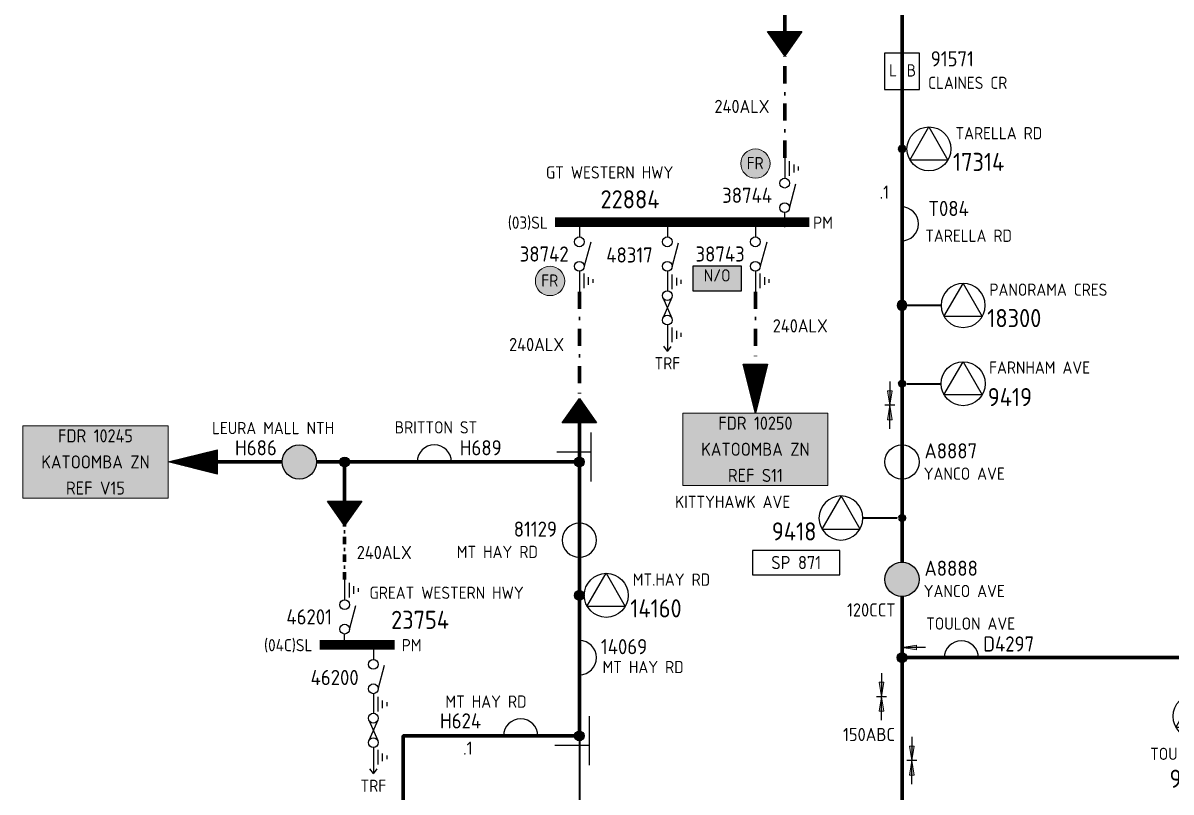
# Model space of a CAD drawing. Header units: millimetres. Extents: x 0 to 634, y -9 to 946.
# Drawn here: x 0.2 to 235, y 436.5 to 593.7 of the extents above; entities that cross this region are included whole.
import ezdxf
from ezdxf.enums import TextEntityAlignment as Align

# ---------------------------------------------------------------- set-up
doc = ezdxf.new("R2010")
doc.units = ezdxf.units.MM
for name, pattern in [('FILL100', [0]), ('UGCABLE', [11, 3.5, -2, 0, -2, 3.5]), ('UGCABLESMALL', [5, 1.5, -1, 0, -1, 1.5])]:
    doc.linetypes.add(name, pattern=pattern)
for name, color, linetype, true_color in [('AUXILIARY_SUPPLY', 7, 'Continuous', 0x000000), ('NOTATION', 7, 'Continuous', 0x000000), ('RETICULATION', 7, 'Continuous', 0x000000), ('SOPS_COND_R211', 1, 'Continuous', 0xff0000)]:
    doc.layers.add(name, color=color, linetype=linetype, true_color=true_color)
for name, color, linetype in [('EQUIPMENT', 7, 'Continuous'), ('EQUIPMENT_X_ZONE', 7, 'Continuous'), ('PROTECTION', 7, 'Continuous')]:
    doc.layers.add(name, color=color, linetype=linetype)
doc.styles.add('25', font='GENISO12')
doc.styles.add('DEFAULT', font='DEFAULT')
doc.styles.add('NOZN', font='GENISO12')
doc.styles.add('S25', font='GENISO12')
doc.styles.add('S29', font='GENISO12')
doc.styles.add('S35', font='GENISO12')
doc.styles.add('SOPS25', font='GENISO12')
doc.styles.add('SXREF', font='GENISO12')

# ---------------------------------------------------------------- blocks, each defined once
blk = doc.blocks.new('SOPS_RETIC_ARROW_MAIN$0')
for p, q in [((-2.45, -0.2), (2.45, -0.2)), ((2.4, -0.4), (-2.4, -0.4)), ((-2.35, -0.6), (2.35, -0.6)), ((2.3, -0.8), (-2.3, -0.8)), ((-2.25, -1), (2.25, -1)), ((2.2, -1.2), (-2.2, -1.2)), ((-2.15, -1.4), (2.15, -1.4)), ((2.1, -1.6), (-2.1, -1.6)), ((-2.05, -1.8), (2.05, -1.8)), ((2, -2), (-2, -2)), ((-1.95, -2.2), (1.95, -2.2)), ((1.9, -2.4), (-1.9, -2.4)), ((-1.85, -2.6), (1.85, -2.6)), ((1.8, -2.8), (-1.8, -2.8)), ((-1.75, -3), (1.75, -3)), ((1.7, -3.2), (-1.7, -3.2)), ((-1.65, -3.4), (1.65, -3.4)), ((1.6, -3.6), (-1.6, -3.6)), ((-1.55, -3.8), (1.55, -3.8)), ((1.5, -4), (-1.5, -4)), ((-1.45, -4.2), (1.45, -4.2)), ((1.4, -4.4), (-1.4, -4.4)), ((-1.35, -4.6), (1.35, -4.6)), ((1.3, -4.8), (-1.3, -4.8)), ((-1.25, -5), (1.25, -5)), ((1.2, -5.2), (-1.2, -5.2)), ((-1.15, -5.4), (1.15, -5.4)), ((1.1, -5.6), (-1.1, -5.6)), ((-1.05, -5.8), (1.05, -5.8)), ((1, -6), (-1, -6)), ((-0.95, -6.2), (0.95, -6.2)), ((0.9, -6.4), (-0.9, -6.4)), ((-0.85, -6.6), (0.85, -6.6)), ((0.8, -6.8), (-0.8, -6.8)), ((-0.75, -7), (0.75, -7)), ((0.7, -7.2), (-0.7, -7.2)), ((-0.65, -7.4), (0.65, -7.4)), ((0.6, -7.6), (-0.6, -7.6)), ((-0.55, -7.8), (0.55, -7.8)), ((0.5, -8), (-0.5, -8)), ((-0.45, -8.2), (0.45, -8.2)), ((0.4, -8.4), (-0.4, -8.4)), ((-0.35, -8.6), (0.35, -8.6)), ((0.3, -8.8), (-0.3, -8.8)), ((-0.25, -9), (0.25, -9)), ((0.2, -9.2), (-0.2, -9.2)), ((-0.15, -9.4), (0.15, -9.4)), ((0.1, -9.6), (-0.1, -9.6))]:
    blk.add_line(p, q)
blk.add_lwpolyline([(-2.5, 0), (2.5, 0), (0, -10)], close=True)
at = {"style": 'DEFAULT', "flags": 3}
blk.add_attdef('ISI_MICROGDS_OBJECT_NAME', (0, 0), '', height=2.5, dxfattribs=at)
blk = doc.blocks.new('SOPS_RETIC_ARROW_MAIN$2')
for p, q in [((-2.45, -0.2), (2.45, -0.2)), ((2.4, -0.4), (-2.4, -0.4)), ((-2.35, -0.6), (2.35, -0.6)), ((2.3, -0.8), (-2.3, -0.8)), ((-2.25, -1), (2.25, -1)), ((2.2, -1.2), (-2.2, -1.2)), ((-2.15, -1.4), (2.15, -1.4)), ((2.1, -1.6), (-2.1, -1.6)), ((-2.05, -1.8), (2.05, -1.8)), ((2, -2), (-2, -2)), ((-1.95, -2.2), (1.95, -2.2)), ((1.9, -2.4), (-1.9, -2.4)), ((-1.85, -2.6), (1.85, -2.6)), ((1.8, -2.8), (-1.8, -2.8)), ((-1.75, -3), (1.75, -3)), ((1.7, -3.2), (-1.7, -3.2)), ((-1.65, -3.4), (1.65, -3.4)), ((1.6, -3.6), (-1.6, -3.6)), ((-1.55, -3.8), (1.55, -3.8)), ((1.5, -4), (-1.5, -4)), ((-1.45, -4.2), (1.45, -4.2)), ((1.4, -4.4), (-1.4, -4.4)), ((-1.35, -4.6), (1.35, -4.6)), ((1.3, -4.8), (-1.3, -4.8)), ((-1.25, -5), (1.25, -5)), ((1.2, -5.2), (-1.2, -5.2)), ((-1.15, -5.4), (1.15, -5.4)), ((1.1, -5.6), (-1.1, -5.6)), ((-1.05, -5.8), (1.05, -5.8)), ((1, -6), (-1, -6)), ((-0.95, -6.2), (0.95, -6.2)), ((0.9, -6.4), (-0.9, -6.4)), ((-0.85, -6.6), (0.85, -6.6)), ((0.8, -6.8), (-0.8, -6.8)), ((-0.75, -7), (0.75, -7)), ((0.7, -7.2), (-0.7, -7.2)), ((-0.65, -7.4), (0.65, -7.4)), ((0.6, -7.6), (-0.6, -7.6)), ((-0.55, -7.8), (0.55, -7.8)), ((0.5, -8), (-0.5, -8)), ((-0.45, -8.2), (0.45, -8.2)), ((0.4, -8.4), (-0.4, -8.4)), ((-0.35, -8.6), (0.35, -8.6)), ((0.3, -8.8), (-0.3, -8.8)), ((-0.25, -9), (0.25, -9)), ((0.2, -9.2), (-0.2, -9.2)), ((-0.15, -9.4), (0.15, -9.4)), ((0.1, -9.6), (-0.1, -9.6))]:
    blk.add_line(p, q)
blk.add_lwpolyline([(-2.5, 0), (2.5, 0), (0, -10)], close=True)
at = {"style": 'DEFAULT', "flags": 3}
blk.add_attdef('ISI_MICROGDS_OBJECT_NAME', (0, 0), '', height=2.5, dxfattribs=at)
blk = doc.blocks.new('END$MARK$8$193')
blk.add_hatch(color=0).paths.add_polyline_path([(0, 0), (-38, -6), (-38, 6)])
at = {"color": 0, "linetype": 'FILL100', "lineweight": 0}
blk.add_lwpolyline([(0, 0), (-38, -6), (-38, 6)], close=True, dxfattribs=at)
blk = doc.blocks.new('SOPS_RETIC_COND_1$5')
for p, q in [((-2, 4.82), (-2, 0)), ((-3, 0), (-1, 0)), ((-2, -4.82), (-2, 0))]:
    blk.add_line(p, q)
at = {"xscale": 0.078125, "yscale": 0.078125, "zscale": 0.078125}
for rotation in [270, 90]:
    blk.add_blockref('END$MARK$8$193', (-2, 0), dxfattribs=dict(at, rotation=rotation))
at = {"style": 'DEFAULT', "flags": 3}
blk.add_attdef('ISI_MICROGDS_OBJECT_NAME', (0, 0), '', height=2.5, dxfattribs=at)
blk = doc.blocks.new('SOPS_RETIC_COND_1$34')
for p, q in [((-2, 4.82), (-2, 0)), ((-3, 0), (-1, 0)), ((-2, -4.82), (-2, 0))]:
    blk.add_line(p, q)
at = {"xscale": 0.078125, "yscale": 0.078125, "zscale": 0.078125}
for rotation in [270, 90]:
    blk.add_blockref('END$MARK$8$193', (-2, 0), dxfattribs=dict(at, rotation=rotation))
at = {"style": 'DEFAULT', "flags": 3}
blk.add_attdef('ISI_MICROGDS_OBJECT_NAME', (0, 0), '', height=2.5, dxfattribs=at)
blk = doc.blocks.new('SOPS_RETIC_COND_1$35')
for p, q in [((-2, 4.82), (-2, 0)), ((-3, 0), (-1, 0)), ((-2, -4.82), (-2, 0))]:
    blk.add_line(p, q)
at = {"xscale": 0.078125, "yscale": 0.078125, "zscale": 0.078125}
for rotation in [270, 90]:
    blk.add_blockref('END$MARK$8$193', (-2, 0), dxfattribs=dict(at, rotation=rotation))
at = {"style": 'DEFAULT', "flags": 3}
blk.add_attdef('ISI_MICROGDS_OBJECT_NAME', (0, 0), '', height=2.5, dxfattribs=at)
blk = doc.blocks.new('SOPS_RETIC_COND_3$4')
for p, q in [((-2, 4), (-2, -6)), ((-2, -2), (5, -2))]:
    blk.add_line(p, q)
at = {"style": 'DEFAULT', "flags": 3}
blk.add_attdef('ISI_MICROGDS_OBJECT_NAME', (0, 0), '', height=2.5, dxfattribs=at)
blk = doc.blocks.new('SOPS_RETIC_COND_5')
for p, q in [((2, 4), (2, -6)), ((2, -2), (-5, -2))]:
    blk.add_line(p, q)
at = {"style": 'DEFAULT', "flags": 3}
blk.add_attdef('ISI_MICROGDS_OBJECT_NAME', (0, 0), '', height=2.5, dxfattribs=at)
blk = doc.blocks.new('SOPS_RETIC_COND_6')
blk.add_line((4.82, 2), (0, 2))
at = {"xscale": 0.078125, "yscale": 0.078125, "zscale": 0.078125, "rotation": 180}
blk.add_blockref('END$MARK$8$193', (0, 2), dxfattribs=at)
at = {"style": 'DEFAULT', "flags": 3}
blk.add_attdef('ISI_MICROGDS_OBJECT_NAME', (0, 0), '', height=2.5, dxfattribs=at)
blk = doc.blocks.new('SOPS_RETIC_OU_MAIN$3')
for p, q in [((3.35, -0.22), (-3.35, -0.22)), ((-3.21, -0.42), (3.21, -0.42)), ((3.07, -0.62), (-3.07, -0.62)), ((-2.93, -0.82), (2.93, -0.82)), ((2.79, -1.02), (-2.79, -1.02)), ((-2.65, -1.22), (2.65, -1.22)), ((2.51, -1.42), (-2.51, -1.42)), ((-2.37, -1.62), (2.37, -1.62)), ((2.23, -1.82), (-2.23, -1.82)), ((-2.09, -2.02), (2.09, -2.02)), ((1.95, -2.22), (-1.95, -2.22)), ((-1.81, -2.42), (1.81, -2.42)), ((1.67, -2.62), (-1.67, -2.62)), ((-1.53, -2.82), (1.53, -2.82)), ((1.39, -3.02), (-1.39, -3.02)), ((-1.25, -3.22), (1.25, -3.22)), ((1.11, -3.42), (-1.11, -3.42)), ((-0.97, -3.62), (0.97, -3.62)), ((0.83, -3.82), (-0.83, -3.82)), ((-0.69, -4.02), (0.69, -4.02)), ((0.55, -4.22), (-0.55, -4.22)), ((-0.41, -4.42), (0.41, -4.42)), ((0.27, -4.62), (-0.27, -4.62)), ((-0.13, -4.82), (0.13, -4.82))]:
    blk.add_line(p, q)
blk.add_lwpolyline([(-3.5, 0), (3.5, 0), (0, -5)], close=True)
at = {"style": 'DEFAULT', "flags": 3}
blk.add_attdef('ISI_MICROGDS_OBJECT_NAME', (0, 0), '', height=2.5, dxfattribs=at)
blk = doc.blocks.new('SOPS_RETIC_OU_MAIN$4')
for p, q in [((3.35, -0.22), (-3.35, -0.22)), ((-3.21, -0.42), (3.21, -0.42)), ((3.07, -0.62), (-3.07, -0.62)), ((-2.93, -0.82), (2.93, -0.82)), ((2.79, -1.02), (-2.79, -1.02)), ((-2.65, -1.22), (2.65, -1.22)), ((2.51, -1.42), (-2.51, -1.42)), ((-2.37, -1.62), (2.37, -1.62)), ((2.23, -1.82), (-2.23, -1.82)), ((-2.09, -2.02), (2.09, -2.02)), ((1.95, -2.22), (-1.95, -2.22)), ((-1.81, -2.42), (1.81, -2.42)), ((1.67, -2.62), (-1.67, -2.62)), ((-1.53, -2.82), (1.53, -2.82)), ((1.39, -3.02), (-1.39, -3.02)), ((-1.25, -3.22), (1.25, -3.22)), ((1.11, -3.42), (-1.11, -3.42)), ((-0.97, -3.62), (0.97, -3.62)), ((0.83, -3.82), (-0.83, -3.82)), ((-0.69, -4.02), (0.69, -4.02)), ((0.55, -4.22), (-0.55, -4.22)), ((-0.41, -4.42), (0.41, -4.42)), ((0.27, -4.62), (-0.27, -4.62)), ((-0.13, -4.82), (0.13, -4.82))]:
    blk.add_line(p, q)
blk.add_lwpolyline([(-3.5, 0), (3.5, 0), (0, -5)], close=True)
at = {"style": 'DEFAULT', "flags": 3}
blk.add_attdef('ISI_MICROGDS_OBJECT_NAME', (0, 0), '', height=2.5, dxfattribs=at)
blk = doc.blocks.new('SOPS_RETIC_OU_MAIN$5')
for p, q in [((3.35, -0.22), (-3.35, -0.22)), ((-3.21, -0.42), (3.21, -0.42)), ((3.07, -0.62), (-3.07, -0.62)), ((-2.93, -0.82), (2.93, -0.82)), ((2.79, -1.02), (-2.79, -1.02)), ((-2.65, -1.22), (2.65, -1.22)), ((2.51, -1.42), (-2.51, -1.42)), ((-2.37, -1.62), (2.37, -1.62)), ((2.23, -1.82), (-2.23, -1.82)), ((-2.09, -2.02), (2.09, -2.02)), ((1.95, -2.22), (-1.95, -2.22)), ((-1.81, -2.42), (1.81, -2.42)), ((1.67, -2.62), (-1.67, -2.62)), ((-1.53, -2.82), (1.53, -2.82)), ((1.39, -3.02), (-1.39, -3.02)), ((-1.25, -3.22), (1.25, -3.22)), ((1.11, -3.42), (-1.11, -3.42)), ((-0.97, -3.62), (0.97, -3.62)), ((0.83, -3.82), (-0.83, -3.82)), ((-0.69, -4.02), (0.69, -4.02)), ((0.55, -4.22), (-0.55, -4.22)), ((-0.41, -4.42), (0.41, -4.42)), ((0.27, -4.62), (-0.27, -4.62)), ((-0.13, -4.82), (0.13, -4.82))]:
    blk.add_line(p, q)
blk.add_lwpolyline([(-3.5, 0), (3.5, 0), (0, -5)], close=True)
at = {"style": 'DEFAULT', "flags": 3}
blk.add_attdef('ISI_MICROGDS_OBJECT_NAME', (0, 0), '', height=2.5, dxfattribs=at)
blk = doc.blocks.new('SOPS_SW_L_H$3')
blk.add_lwpolyline([(3.5, 0, 1), (-3.5, 0)], format="xyb")
at = {"style": 'S25'}
blk.add_attdef('LOCATION_001', (-7.2, 5.77), '', height=2.5, dxfattribs=at)
at = {"style": 'DEFAULT', "flags": 3}
blk.add_attdef('ISI_MICROGDS_OBJECT_NAME', (0, 0), '', height=2.5, dxfattribs=at)
at = {"style": 'S29'}
blk.add_attdef('SWITCH_NUMBER', text='', height=3.1, dxfattribs=at).set_placement((4.48, 2.85), align=Align.MIDDLE_LEFT)
blk = doc.blocks.new('SOPS_SW_L_H$4')
at = {"style": 'S25'}
blk.add_attdef('LOCATION_001', (-15.4, 5.76), '', height=2.5, dxfattribs=at)
at = {"style": 'S29'}
blk.add_attdef('SWITCH_NUMBER', text='', height=3.1, dxfattribs=at).set_placement((-16.51, 3.06), align=Align.MIDDLE_LEFT)
at = {"style": 'DEFAULT', "flags": 3}
blk.add_attdef('ISI_MICROGDS_OBJECT_NAME', (0, 0), '', height=2.5, dxfattribs=at)
blk = doc.blocks.new('SOPS_SW_L_H$6')
blk.add_lwpolyline([(3.5, 0, 1), (-3.5, 0)], format="xyb")
at = {"style": 'S25'}
blk.add_attdef('LOCATION_001', (-8.08, 5.82), '', height=2.5, dxfattribs=at)
at = {"style": 'DEFAULT', "flags": 3}
blk.add_attdef('ISI_MICROGDS_OBJECT_NAME', (0, 0), '', height=2.5, dxfattribs=at)
at = {"style": 'S29'}
blk.add_attdef('SWITCH_NUMBER', text='', height=3.1, dxfattribs=at).set_placement((5.2, 2.9), align=Align.MIDDLE_LEFT)
blk = doc.blocks.new('SOPS_SW_L_R$8')
blk.add_lwpolyline([(0, -3.5, 1), (0, 3.5)], format="xyb")
at = {"style": 'DEFAULT', "flags": 3}
blk.add_attdef('ISI_MICROGDS_OBJECT_NAME', (0, 0), '', height=2.5, dxfattribs=at)
at = {"style": 'S29'}
blk.add_attdef('SWITCH_NUMBER', text='', height=3.1, dxfattribs=at).set_placement((4.41, 2.24), align=Align.MIDDLE_LEFT)
at = {"style": 'S25'}
blk.add_attdef('LOCATION_001', (4.74, -3.18), '', height=2.5, dxfattribs=at)
blk = doc.blocks.new('SOPS_SW_L_R$11')
blk.add_lwpolyline([(-0.16, -50.83, 1), (-0.16, -43.83)], format="xyb")
at = {"style": 'DEFAULT', "flags": 3}
blk.add_attdef('ISI_MICROGDS_OBJECT_NAME', (0, 0), '', height=2.5, dxfattribs=at)
at = {"style": 'S29'}
blk.add_attdef('SWITCH_NUMBER', text='', height=3.1, dxfattribs=at).set_placement((5.35, -44.18), align=Align.MIDDLE_LEFT)
at = {"style": 'S25'}
blk.add_attdef('LOCATION_001', (4.74, -51), '', height=2.5, dxfattribs=at)
blk = doc.blocks.new('SOPS_SW_S_R$0')
blk.add_circle((0, 0), 3.5)
at = {"style": 'DEFAULT', "flags": 3}
blk.add_attdef('ISI_MICROGDS_OBJECT_NAME', (0, 0), '', height=2.5, dxfattribs=at)
at = {"style": 'S29'}
blk.add_attdef('SWITCH_NUMBER', text='', height=3.1, rotation=180, dxfattribs=at).set_placement((4.58, 2.27), align=Align.MIDDLE_RIGHT)
at = {"style": 'S25'}
blk.add_attdef('LOCATION_001', (25.08, -1.14), '', height=2.5, rotation=180, dxfattribs=at)
blk = doc.blocks.new('SOPS_SW_S_R$10')
blk.add_circle((0, 0), 3.5)
at = {"style": 'DEFAULT', "flags": 3}
blk.add_attdef('ISI_MICROGDS_OBJECT_NAME', (0, 0), '', height=2.5, dxfattribs=at)
at = {"style": 'S29'}
blk.add_attdef('SWITCH_NUMBER', text='', height=3.1, dxfattribs=at).set_placement((4.58, 2.27), align=Align.MIDDLE_LEFT)
at = {"style": 'S25'}
blk.add_attdef('LOCATION_001', (4.41, -3.64), '', height=2.5, dxfattribs=at)
blk = doc.blocks.new('SOPS_TRF_BUS_PM$0')
at = {"const_width": 2}
blk.add_lwpolyline([(-20.95, -3.01), (31.05, -3.01)], dxfattribs=at)
at = {"style": 'S25'}
blk.add_attdef('LOCATION_001', (-22.79, 5.93), '', height=2.5, dxfattribs=at)
at = {"style": 'S35'}
blk.add_attdef('SUB_NUMBER', text='', height=3.7, dxfattribs=at).set_placement((-5.59, 1.69), align=Align.MIDDLE_CENTER)
at = {"style": 'DEFAULT', "flags": 3}
blk.add_attdef('ISI_MICROGDS_OBJECT_NAME', (0, 0), '', height=2.5, dxfattribs=at)
at = {"style": 'S25'}
blk.add_attdef('SWG_TYPE', text='', height=2.5, dxfattribs=at).set_placement((-22.4, -3.08), align=Align.MIDDLE_RIGHT)
blk.add_attdef('SUB_TYPE', text='', height=2.5, dxfattribs=at).set_placement((31.86, -3.08), align=Align.MIDDLE_LEFT)
blk = doc.blocks.new('SOPS_TRF_BUS_PM$1')
at = {"const_width": 2}
blk.add_lwpolyline([(0.87, -5.38), (16.23, -5.38)], dxfattribs=at)
at = {"style": 'S25'}
blk.add_attdef('LOCATION_001', (11.08, 4.01), '', height=2.5, dxfattribs=at)
at = {"style": 'DEFAULT', "flags": 3}
blk.add_attdef('ISI_MICROGDS_OBJECT_NAME', (0, 0), '', height=2.5, dxfattribs=at)
at = {"style": 'S35'}
blk.add_attdef('SUB_NUMBER', text='', height=3.7, dxfattribs=at).set_placement((21.42, -0.28), align=Align.MIDDLE_CENTER)
at = {"style": 'S25'}
blk.add_attdef('SWG_TYPE', text='', height=2.5, dxfattribs=at).set_placement((-0.58, -5.46), align=Align.MIDDLE_RIGHT)
blk.add_attdef('SUB_TYPE', text='', height=2.5, dxfattribs=at).set_placement((17.68, -5.46), align=Align.MIDDLE_LEFT)
blk = doc.blocks.new('SOPS_TRF_T_DE')
for p, q in [((-1, 0), (1, 0)), ((0.98, 0.2), (-0.98, 0.2)), ((-0.92, 0.4), (0.92, 0.4)), ((0.8, 0.6), (-0.8, 0.6)), ((-0.6, 0.8), (0.6, 0.8)), ((0.98, -0.2), (-0.98, -0.2)), ((-0.92, -0.4), (0.92, -0.4)), ((0.8, -0.6), (-0.8, -0.6)), ((-0.6, -0.8), (0.6, -0.8))]:
    blk.add_line(p, q)
at = {"lineweight": 40}
blk.add_line((0, -7.5), (0, -1), dxfattribs=at)
blk.add_lwpolyline([(-4.02, -14.28), (-0.11, -7.5), (3.8, -14.28)], close=True)
for centre, radius in [((0, 0), 1), ((-0.08, -12), 4.5)]:
    blk.add_circle(centre, radius)
at = {"style": 'DEFAULT', "flags": 3}
blk.add_attdef('ISI_MICROGDS_OBJECT_NAME', (0, 0), '', height=2.5, dxfattribs=at)
at = {"style": 'S25'}
blk.add_attdef('LOCATION_001', (-9.28, -20.92), '', height=2.5, dxfattribs=at)
at = {"style": 'S35'}
blk.add_attdef('SUB_NUMBER', text='', height=3.7, dxfattribs=at).set_placement((-5.3, -24.76), align=Align.MIDDLE_LEFT)
blk = doc.blocks.new('SOPS_TRF_T_LE$0')
at = {"lineweight": 40}
blk.add_line((-8, 0), (-1, 0), dxfattribs=at)
for p, q in [((-1, 0), (1, 0)), ((0.98, 0.2), (-0.98, 0.2)), ((-0.92, 0.4), (0.92, 0.4)), ((0.8, 0.6), (-0.8, 0.6)), ((-0.6, 0.8), (0.6, 0.8)), ((0.98, -0.2), (-0.98, -0.2)), ((-0.92, -0.4), (0.92, -0.4)), ((0.8, -0.6), (-0.8, -0.6)), ((-0.6, -0.8), (0.6, -0.8))]:
    blk.add_line(p, q)
blk.add_lwpolyline([(-8.55, -2.28), (-12.47, 4.5), (-16.38, -2.28)], close=True)
for centre, radius in [((-12.5, 0), 4.5), ((0, 0), 1)]:
    blk.add_circle(centre, radius)
at = {"style": 'S25'}
blk.add_attdef('LOCATION_001', (-17.87, 4.47), '', height=2.5, rotation=180, dxfattribs=at)
at = {"style": 'DEFAULT', "flags": 3}
blk.add_attdef('ISI_MICROGDS_OBJECT_NAME', (0, 0), '', height=2.5, dxfattribs=at)
at = {"style": 'S35'}
blk.add_attdef('SUB_NUMBER', text='', height=3.7, rotation=180, dxfattribs=at).set_placement((-17.41, -2.59), align=Align.MIDDLE_LEFT)
blk = doc.blocks.new('SOPS_TRF_T_R$2')
for p, q in [((-1, 0), (1, 0)), ((0.98, 0.2), (-0.98, 0.2)), ((-0.92, 0.4), (0.92, 0.4)), ((0.8, 0.6), (-0.8, 0.6)), ((-0.6, 0.8), (0.6, 0.8)), ((0.98, -0.2), (-0.98, -0.2)), ((-0.92, -0.4), (0.92, -0.4)), ((0.8, -0.6), (-0.8, -0.6)), ((-0.6, -0.8), (0.6, -0.8))]:
    blk.add_line(p, q)
blk.add_lwpolyline([(1.55, -2.28), (5.47, 4.5), (9.38, -2.28)], close=True)
for centre, radius in [((5.5, 0), 4.5), ((0, 0), 1)]:
    blk.add_circle(centre, radius)
at = {"style": 'DEFAULT', "flags": 3}
blk.add_attdef('ISI_MICROGDS_OBJECT_NAME', (0, 0), '', height=2.5, dxfattribs=at)
at = {"style": 'S25'}
blk.add_attdef('LOCATION_001', (10.92, 1.97), '', height=2.5, dxfattribs=at)
at = {"style": 'S35'}
blk.add_attdef('SUB_NUMBER', text='', height=3.7, dxfattribs=at).set_placement((10.41, -2.66), align=Align.MIDDLE_LEFT)
blk = doc.blocks.new('SOPS_TRF_T_R$6')
blk.add_lwpolyline([(1.55, -2.28), (5.47, 4.5), (9.38, -2.28)], close=True)
blk.add_circle((5.5, 0), 4.5)
at = {"lineweight": 70}
blk.add_circle((0, 0), 0.5, dxfattribs=at)
at = {"style": 'DEFAULT', "flags": 3}
blk.add_attdef('ISI_MICROGDS_OBJECT_NAME', (0, 0), '', height=2.5, dxfattribs=at)
at = {"style": 'S25'}
blk.add_attdef('LOCATION_001', (10.92, 1.97), '', height=2.5, dxfattribs=at)
at = {"style": 'S35'}
blk.add_attdef('SUB_NUMBER', text='', height=3.7, dxfattribs=at).set_placement((10.41, -2.66), align=Align.MIDDLE_LEFT)
blk = doc.blocks.new('SOPS_TRF_T_RE$0')
at = {"lineweight": 40}
blk.add_line((1, 0), (8, 0), dxfattribs=at)
blk.add_lwpolyline([(8.55, -2.28), (12.47, 4.5), (16.38, -2.28)], close=True)
blk.add_circle((12.5, 0), 4.5)
at = {"lineweight": 70}
blk.add_circle((0, 0), 0.5, dxfattribs=at)
at = {"style": 'S25'}
blk.add_attdef('LOCATION_001', (46.41, 4.55), '', height=2.5, rotation=180, dxfattribs=at)
at = {"style": 'DEFAULT', "flags": 3}
blk.add_attdef('ISI_MICROGDS_OBJECT_NAME', (0, 0), '', height=2.5, dxfattribs=at)
at = {"style": 'S35'}
blk.add_attdef('SUB_NUMBER', text='', height=3.7, rotation=180, dxfattribs=at).set_placement((17.51, -2.74), align=Align.MIDDLE_RIGHT)
blk = doc.blocks.new('SOPS_TRF_T_RE$1')
at = {"lineweight": 40}
blk.add_line((1, 0), (8, 0), dxfattribs=at)
blk.add_lwpolyline([(8.55, -2.28), (12.47, 4.5), (16.38, -2.28)], close=True)
blk.add_circle((12.5, 0), 4.5)
at = {"lineweight": 70}
blk.add_circle((0, 0), 0.5, dxfattribs=at)
at = {"style": 'DEFAULT', "flags": 3}
blk.add_attdef('ISI_MICROGDS_OBJECT_NAME', (0, 0), '', height=2.5, dxfattribs=at)
at = {"style": 'S25'}
blk.add_attdef('LOCATION_001', (17.8, 2.05), '', height=2.5, dxfattribs=at)
at = {"style": 'S35'}
blk.add_attdef('SUB_NUMBER', text='', height=3.7, dxfattribs=at).set_placement((17.51, -2.74), align=Align.MIDDLE_LEFT)
blk = doc.blocks.new('SOPS_SW_P_SL_U')
for p, q in [((0, 14.19), (0, 10)), ((1, 10.5), (1, 13.5)), ((1.9, 11.2), (1.9, 12.8)), ((2.8, 11.6), (2.8, 12.4)), ((0.98, 3.91), (2.29, 8.83)), ((0, 0), (0, 3))]:
    blk.add_line(p, q)
for centre in [(0, 9), (0, 4)]:
    blk.add_circle(centre, 1)
at = {"style": 'S25'}
blk.add_attdef('SWITCH_NUMBER', text='', height=3.1, dxfattribs=at).set_placement((-2.6, 6.51), align=Align.MIDDLE_RIGHT)
at = {"style": 'DEFAULT', "flags": 3}
blk.add_attdef('ISI_MICROGDS_OBJECT_NAME', (0, 0), '', height=2.5, dxfattribs=at)
blk = doc.blocks.new('SOPS_SW_P_SL_U$0')
for p, q in [((5.87, 7.8), (5.87, 3.62)), ((6.87, 4.12), (6.87, 7.12)), ((7.77, 4.82), (7.77, 6.42)), ((8.67, 5.22), (8.67, 6.02)), ((6.85, -2.47), (8.16, 2.44)), ((5.87, -6.38), (5.87, -3.38))]:
    blk.add_line(p, q)
for centre in [(5.87, 2.62), (5.87, -2.38)]:
    blk.add_circle(centre, 1)
at = {"style": 'DEFAULT', "flags": 3}
blk.add_attdef('ISI_MICROGDS_OBJECT_NAME', (0, 0), '', height=2.5, dxfattribs=at)
at = {"style": 'S25'}
blk.add_attdef('SWITCH_NUMBER', text='', height=3.1, dxfattribs=at).set_placement((3.27, 0.13), align=Align.MIDDLE_RIGHT)
blk = doc.blocks.new('SOPS_SW_P_SL_D')
for p, q in [((0, 0), (0, -2)), ((2.32, -3.09), (1, -8)), ((0, -9), (0, -13.19)), ((1, -12.5), (1, -9.5)), ((1.9, -11.8), (1.9, -10.2)), ((2.8, -11.4), (2.8, -10.6))]:
    blk.add_line(p, q)
for centre in [(0, -3), (0, -8)]:
    blk.add_circle(centre, 1)
at = {"style": 'DEFAULT', "flags": 3}
blk.add_attdef('ISI_MICROGDS_OBJECT_NAME', (0, 0), '', height=2.5, dxfattribs=at)
at = {"style": 'S25'}
blk.add_attdef('SWITCH_NUMBER', text='', height=3.1, dxfattribs=at).set_placement((-2.19, -5.49), align=Align.MIDDLE_RIGHT)
blk = doc.blocks.new('SOPS_SW_P_SL_D$0')
for p, q in [((0, 0), (0, -2)), ((2.32, -3.09), (1, -8)), ((0, -9), (0, -13.19)), ((1, -12.5), (1, -9.5)), ((1.9, -11.8), (1.9, -10.2)), ((2.8, -11.4), (2.8, -10.6))]:
    blk.add_line(p, q)
for centre in [(0, -3), (0, -8)]:
    blk.add_circle(centre, 1)
at = {"style": 'DEFAULT', "flags": 3}
blk.add_attdef('ISI_MICROGDS_OBJECT_NAME', (0, 0), '', height=2.5, dxfattribs=at)
at = {"style": 'S25'}
blk.add_attdef('SWITCH_NUMBER', text='', height=3.1, dxfattribs=at).set_placement((-2.19, -5.49), align=Align.MIDDLE_RIGHT)
blk = doc.blocks.new('SOPS_SW_P_SL_TRF')
for p, q in [((0, 0), (0, -2)), ((0.98, -8.09), (2.29, -3.17)), ((0, -9), (0, -13)), ((1, -12.66), (1, -9.66)), ((1.9, -11.96), (1.9, -10.36)), ((2.8, -11.56), (2.8, -10.76)), ((0.92, -14.4), (-0.92, -18.6)), ((-0.92, -14.4), (0.92, -18.6)), ((0, -20), (0, -25.33)), ((1, -23.5), (1, -20.5)), ((1.9, -22.8), (1.9, -21.2)), ((2.8, -22.4), (2.8, -21.6)), ((0, -25.33), (-0.75, -24.33)), ((0, -25.39), (0.75, -24.39))]:
    blk.add_line(p, q)
for centre in [(0, -3), (0, -8), (0, -14), (0, -19)]:
    blk.add_circle(centre, 1)
at = {"style": 'DEFAULT', "flags": 3}
blk.add_attdef('ISI_MICROGDS_OBJECT_NAME', (0, 0), '', height=2.5, dxfattribs=at)
at = {"style": 'S25'}
blk.add_attdef('SWITCH_NUMBER', text='', height=3.1, dxfattribs=at).set_placement((-3, -5.69), align=Align.MIDDLE_RIGHT)
blk.add_attdef('TRF', text='', height=2.5, dxfattribs=at).set_placement((0, -26.58), align=Align.TOP_CENTER)
blk = doc.blocks.new('SOPS_SW_P_SL_TRF$0')
for p, q in [((5.87, -6.38), (5.87, -8.38)), ((6.85, -14.47), (8.16, -9.56)), ((5.87, -15.38), (5.87, -19.38)), ((6.87, -19.04), (6.87, -16.04)), ((7.77, -18.34), (7.77, -16.74)), ((8.67, -17.94), (8.67, -17.14)), ((6.79, -20.78), (4.95, -24.98)), ((4.95, -20.78), (6.79, -24.98)), ((5.87, -26.38), (5.87, -31.71)), ((6.87, -29.88), (6.87, -26.88)), ((7.77, -29.18), (7.77, -27.58)), ((8.67, -28.78), (8.67, -27.98)), ((5.87, -31.71), (5.12, -30.71)), ((5.87, -31.77), (6.62, -30.77))]:
    blk.add_line(p, q)
for centre in [(5.87, -9.38), (5.87, -14.38), (5.87, -20.38), (5.87, -25.38)]:
    blk.add_circle(centre, 1)
at = {"style": 'DEFAULT', "flags": 3}
blk.add_attdef('ISI_MICROGDS_OBJECT_NAME', (0, 0), '', height=2.5, dxfattribs=at)
at = {"style": 'S25'}
blk.add_attdef('SWITCH_NUMBER', text='', height=3.1, dxfattribs=at).set_placement((2.87, -12.07), align=Align.MIDDLE_RIGHT)
blk.add_attdef('TRF', text='', height=2.5, dxfattribs=at).set_placement((5.87, -32.96), align=Align.TOP_CENTER)
blk = doc.blocks.new('SOPS_SW_LB_R$0')
blk.add_lwpolyline([(3.95, -0.12), (3.95, 3.55), (-3.2, 3.55), (-3.2, -3.86), (3.95, -3.86)], close=True)
at = {"color": 18, "true_color": 0x000000, "char_height": 2.5, "attachment_point": 5, "line_spacing_factor": 1.2, "style": '25'}
for s, insert in [('L', (-1.46, 0.07)), ('B', (2.29, 0.05))]:
    blk.add_mtext(s, dxfattribs=dict(at, insert=insert))
at = {"style": 'DEFAULT', "flags": 3}
blk.add_attdef('ISI_MICROGDS_OBJECT_NAME', (0, 0), '', height=2.5, dxfattribs=at)
at = {"color": 18, "true_color": 0x000000, "style": 'S29'}
blk.add_attdef('SWITCH_NUMBER', text='', height=3.1, dxfattribs=at).set_placement((6.24, 2.43), align=Align.MIDDLE_LEFT)
at = {"color": 18, "true_color": 0x000000, "style": 'S25'}
blk.add_attdef('LOCATION_001', (5.71, -3.74), '', height=2.5, dxfattribs=at)
blk = doc.blocks.new('SOPS_SW_S_H_O')
h = blk.add_hatch(color=2)
edge = h.paths.add_edge_path()
edge.add_arc((0, 0), 3.5, 0, 360)
at = {"color": 7, "lineweight": -3}
blk.add_circle((0, 0), 3.5, dxfattribs=at)
at = {"color": 1, "style": 'S25'}
blk.add_attdef('LOCATION_001', (-17.86, 5.68), '', height=2.5, dxfattribs=at)
at = {"color": 1, "style": 'S29'}
blk.add_attdef('SWITCH_NUMBER', text='', height=3.1, dxfattribs=at).set_placement((-4.61, 2.9), align=Align.MIDDLE_RIGHT)
at = {"style": 'DEFAULT', "flags": 3}
blk.add_attdef('ISI_MICROGDS_OBJECT_NAME', (0, 0), '', height=2.5, dxfattribs=at)
blk = doc.blocks.new('SOPS_SW_S_R_O$0')
at = {"true_color": 0xaeff39}
h = blk.add_hatch(color=60, dxfattribs=at)
edge = h.paths.add_edge_path()
edge.add_arc((0, 0), 3.5, 0, 360)
at = {"color": 7, "lineweight": -3}
blk.add_circle((0, 0), 3.5, dxfattribs=at)
at = {"style": 'DEFAULT', "flags": 3}
blk.add_attdef('ISI_MICROGDS_OBJECT_NAME', (0, 0), '', height=2.5, dxfattribs=at)
at = {"color": 1, "style": 'S29'}
blk.add_attdef('SWITCH_NUMBER', text='', height=3.1, dxfattribs=at).set_placement((4.58, 2.27), align=Align.MIDDLE_LEFT)
at = {"color": 1, "style": 'S25'}
blk.add_attdef('LOCATION_001', (4.41, -3.64), '', height=2.5, dxfattribs=at)

msp = doc.modelspace()

# ---------------------------------------------------------------- hatches: boundary and pattern name
at = {"layer": 'NOTATION'}
msp.add_hatch(color=2, dxfattribs=at).paths.add_polyline_path([(137.18, 539.01), (147.18, 539.01), (147.18, 544.01), (137.18, 544.01)])
at = {"layer": 'PROTECTION', "true_color": 0xff8080}
h = msp.add_hatch(color=11, dxfattribs=at)
edge = h.paths.add_edge_path()
edge.add_arc((150, 565), 3, 0, 360)
h = msp.add_hatch(color=11, dxfattribs=at)
edge = h.paths.add_edge_path()
edge.add_arc((108, 541), 3, 0, 360)
at = {"layer": 'RETICULATION'}
for points in [[(135.17, 499.18), (164.83, 499.18), (164.83, 514), (135.17, 514)], [(0.21, 496.59), (29.88, 496.59), (29.88, 511.41), (0.21, 511.41)]]:
    msp.add_hatch(color=2, dxfattribs=at).paths.add_polyline_path(points)

# ---------------------------------------------------------------- linework, layer by layer
at = {"layer": 'NOTATION', "color": 7, "lineweight": -3}
msp.add_lwpolyline([(137.18, 539.01), (147.18, 539.01), (147.18, 544.01), (137.18, 544.01)], close=True, dxfattribs=at)
at = {"layer": 'NOTATION'}
msp.add_lwpolyline([(149.4, 480.93), (167.3, 480.93), (167.3, 485.93), (149.4, 485.93)], close=True, dxfattribs=at)
at = {"layer": 'PROTECTION', "color": 11, "lineweight": 0, "true_color": 0xff8080}
for centre in [(150, 565), (108, 541)]:
    msp.add_circle(centre, 3, dxfattribs=at)
at = {"layer": 'RETICULATION', "color": 7, "lineweight": 0}
for points in [[(135.17, 499.18), (164.83, 499.18), (164.83, 514), (135.17, 514)], [(0.21, 496.59), (29.88, 496.59), (29.88, 511.41), (0.21, 511.41)]]:
    msp.add_lwpolyline(points, close=True, dxfattribs=at)
at = {"layer": 'RETICULATION'}
for centre, radius in [((66, 504), 1), ((66, 504), 0.9), ((66, 504), 0.8), ((114, 504), 1), ((114, 504), 0.9), ((114, 504), 0.8), ((66, 504), 0.7), ((66, 504), 0.6), ((66, 504), 0.5), ((66, 504), 0.4), ((66, 504), 0.3), ((66, 504), 0.2), ((114, 504), 0.7), ((114, 504), 0.6), ((114, 504), 0.5), ((114, 504), 0.4), ((114, 504), 0.3), ((114, 504), 0.2), ((180, 464), 1), ((180, 464), 0.9), ((180, 464), 0.8), ((180, 464), 0.7), ((180, 464), 0.6), ((180, 464), 0.5), ((180, 464), 0.4), ((180, 464), 0.3), ((180, 464), 0.2), ((114, 448), 1), ((114, 448), 0.9), ((114, 448), 0.8), ((114, 448), 0.7), ((114, 448), 0.6), ((114, 448), 0.5), ((114, 448), 0.4), ((114, 448), 0.3), ((114, 448), 0.2)]:
    msp.add_circle(centre, radius, dxfattribs=at)
at = {"layer": 'SOPS_COND_R211', "lineweight": 70}
for p, q in [((156, 708.5), (156, 592)), ((180, 483.5), (180, 517.27)), ((47.75, 504), (39.92, 504)), ((53.23, 504), (40.2, 504)), ((66, 504), (66, 496)), ((180, 464), (180, 476.5)), ((180, 464), (180, 416)), ((180, 464), (232.58, 464)), ((232.58, 464), (240, 464))]:
    msp.add_line(p, q, dxfattribs=at)
at = {"layer": 'SOPS_COND_R211', "linetype": 'UGCABLE', "lineweight": 70}
for p, q in [((156, 566.19), (156, 587.18)), ((114, 538.81), (114, 516.42)), ((150, 538.81), (150, 524))]:
    msp.add_line(p, q, dxfattribs=at)
at = {"layer": 'SOPS_COND_R211', "linetype": 'UGCABLESMALL', "lineweight": 70}
msp.add_line((66, 480), (66, 491.38), dxfattribs=at)
at = {"layer": 'SOPS_COND_R211', "lineweight": 40}
msp.add_line((114, 451.39), (114, 248), dxfattribs=at)
at = {"layer": 'SOPS_COND_R211', "lineweight": 70}
for points in [[(180, 515.5), (180, 720), (240, 720)], [(114, 512), (114, 504), (60.23, 504)], [(114, 448), (78, 448), (78, 427.55)]]:
    msp.add_lwpolyline(points, dxfattribs=at)
at = {"layer": 'SOPS_COND_R211', "color": 18, "true_color": 0x000000}
msp.add_lwpolyline([(105.5, 448, 1), (98.5, 448)], format="xyb", dxfattribs=at)
at = {"layer": 'SOPS_COND_R211', "lineweight": 70}
msp.add_polyline3d([(114, 504, 0), (114, 448, 0), (114, 451.39, 0)], dxfattribs=at)

# ---------------------------------------------------------------- block references
at = {"layer": 'EQUIPMENT'}
for name, p in [('SOPS_RETIC_OU_MAIN$3', (156, 592)), ('SOPS_RETIC_ARROW_MAIN$2', (150, 524)), ('SOPS_RETIC_OU_MAIN$5', (66, 496)), ('SOPS_RETIC_COND_6', (180, 464.05)), ('SOPS_RETIC_COND_5', (114, 448))]:
    msp.add_blockref(name, p, dxfattribs=at)
for name, p, values in [('SOPS_SW_LB_R$0', (179.62, 584), {'SWITCH_NUMBER': '91571', 'LOCATION_001': 'CLAINES CR'}), ('SOPS_TRF_T_R$6', (180, 568), {'SUB_NUMBER': '17314', 'LOCATION_001': 'TARELLA RD'}), ('SOPS_SW_P_SL_U', (156, 552), {'SWITCH_NUMBER': '38744'}), ('SOPS_TRF_BUS_PM$0', (129.95, 556.01), {'SWG_TYPE': '(03)SL', 'SUB_TYPE': 'PM', 'SUB_NUMBER': '22884', 'LOCATION_001': 'GT WESTERN HWY'}), ('SOPS_SW_L_R$11', (180, 600), {'SWITCH_NUMBER': 'T084', 'LOCATION_001': 'TARELLA RD'}), ('SOPS_SW_P_SL_D', (114, 552), {'SWITCH_NUMBER': '38742'}), ('SOPS_SW_P_SL_TRF', (132, 552), {'SWITCH_NUMBER': '48317', 'TRF': 'TRF'}), ('SOPS_SW_P_SL_D$0', (150, 552), {'SWITCH_NUMBER': '38743'}), ('SOPS_TRF_T_RE$1', (180, 520), {'LOCATION_001': 'FARNHAM AVE', 'SUB_NUMBER': '9419'}), ('SOPS_SW_L_H$6', (84.33, 504), {'LOCATION_001': 'BRITTON ST', 'SWITCH_NUMBER': 'H689'}), ('SOPS_SW_S_R$10', (180, 504), {'LOCATION_001': 'YANCO AVE', 'SWITCH_NUMBER': 'A8887'}), ('SOPS_SW_P_SL_U$0', (60.13, 472.2), {'SWITCH_NUMBER': '46201'}), ('SOPS_TRF_T_R$2', (114, 476.73), {'SUB_NUMBER': '14160', 'LOCATION_001': 'MT.HAY RD'}), ('SOPS_TRF_BUS_PM$1', (60, 472), {'SWG_TYPE': '(04C)SL', 'SUB_TYPE': 'PM', 'SUB_NUMBER': '23754', 'LOCATION_001': 'GREAT WESTERN HWY'}), ('SOPS_SW_L_H$3', (192.12, 463.94), {'LOCATION_001': 'TOULON AVE', 'SWITCH_NUMBER': 'D4297'}), ('SOPS_SW_L_R$8', (114, 464), {'SWITCH_NUMBER': '14069', 'LOCATION_001': 'MT HAY RD'}), ('SOPS_SW_P_SL_TRF$0', (66, 472), {'SWITCH_NUMBER': '46200', 'TRF': 'TRF'}), ('SOPS_TRF_T_DE', (240, 464), {'LOCATION_001': 'TOULON AV', 'SUB_NUMBER': '9871'}), ('SOPS_SW_L_H$4', (102, 448), {'LOCATION_001': 'MT HAY RD', 'SWITCH_NUMBER': 'H624'})]:
    msp.add_blockref(name, p, dxfattribs=at).add_auto_attribs(values)
at = {"layer": 'EQUIPMENT', "extrusion": (0, 0, -1)}
ref = msp.add_blockref('SOPS_TRF_T_LE$0', (-180, 536), dxfattribs=dict(at, zscale=-1))
ref.add_attrib('LOCATION_001', 'PANORAMA CRES', (197.87, 537.97), dxfattribs={"layer": '0', "height": 2.5, "style": 'S25'})
ref.add_attrib('SUB_NUMBER', '18300', dxfattribs={"layer": '0', "height": 3.7, "style": 'S35'}).set_placement((197.41, 533.41), align=Align.MIDDLE_LEFT)
at = {"layer": 'EQUIPMENT'}
for name, p, rotation in [('SOPS_RETIC_COND_1$35', (175.5, 515.6), 180), ('SOPS_RETIC_OU_MAIN$4', (114, 512), 180), ('SOPS_RETIC_COND_3$4', (114.39, 503.99), 180), ('SOPS_RETIC_ARROW_MAIN$0', (39.92, 504), 270), ('SOPS_RETIC_COND_1$34', (173.79, 456), 180), ('SOPS_RETIC_COND_1$5', (180, 442.95), 180)]:
    msp.add_blockref(name, p, dxfattribs=dict(at, rotation=rotation))
at = {"layer": 'EQUIPMENT', "extrusion": (0, 0, -1)}
ref = msp.add_blockref('SOPS_TRF_T_RE$0', (-180, 492.54), dxfattribs=dict(at, zscale=-1))
ref.add_attrib('LOCATION_001', 'KITTYHAWK AVE', (133.59, 494.59), dxfattribs={"layer": '0', "height": 2.5, "style": 'S25'})
ref.add_attrib('SUB_NUMBER', '9418', dxfattribs={"layer": '0', "height": 3.7, "style": 'S35'}).set_placement((162.49, 489.8), align=Align.MIDDLE_RIGHT)
ref = msp.add_blockref('SOPS_SW_S_R$0', (-114, 488), dxfattribs=dict(at, zscale=-1))
ref.add_attrib('LOCATION_001', 'MT HAY RD', (88.92, 484.36), dxfattribs={"layer": '0', "height": 2.5, "style": 'S25'})
ref.add_attrib('SWITCH_NUMBER', '81129', dxfattribs={"layer": '0', "height": 3.1, "style": 'S29'}).set_placement((109.42, 490.27), align=Align.MIDDLE_RIGHT)
at = {"layer": 'EQUIPMENT_X_ZONE'}
for name, p, values in [('SOPS_SW_S_H_O', (56.73, 504), {'SWITCH_NUMBER': 'H686', 'LOCATION_001': 'LEURA MALL NTH'}), ('SOPS_SW_S_R_O$0', (180, 480), {'LOCATION_001': 'YANCO AVE', 'SWITCH_NUMBER': 'A8888'})]:
    msp.add_blockref(name, p, dxfattribs=at).add_auto_attribs(values)

# ---------------------------------------------------------------- texts
at = {"layer": 'AUXILIARY_SUPPLY', "color": 18, "true_color": 0x000000, "char_height": 2.7, "attachment_point": 5, "line_spacing_factor": 1.2, "style": 'S25'}
for insert in [(147.25, 576.68), (105.25, 528)]:
    msp.add_mtext('240ALX', dxfattribs=dict(at, insert=insert))
at = {"layer": 'NOTATION', "color": 7, "insert": (142.18, 543.39), "char_height": 2.5, "attachment_point": 2, "line_spacing_factor": 1.2, "style": 'NOZN'}
msp.add_mtext('N/O', dxfattribs=at)
at = {"layer": 'NOTATION', "insert": (158.35, 483.43), "char_height": 2.7, "attachment_point": 5, "line_spacing_factor": 1.2, "style": 'S25'}
msp.add_mtext('SP 871', dxfattribs=at)
at = {"layer": 'PROTECTION', "char_height": 2.5, "attachment_point": 5, "line_spacing_factor": 1.2, "style": 'SOPS25'}
for insert in [(149.95, 565.09), (107.95, 541.09)]:
    msp.add_mtext('FR', dxfattribs=dict(at, insert=insert))
at = {"layer": 'RETICULATION', "color": 7, "char_height": 2.6694, "attachment_point": 5, "line_spacing_factor": 1.2, "style": 'SXREF'}
for s, insert in [('FDR 10250\\PKATOOMBA ZN\\PREF S11', (150, 506.59)), ('FDR 10245\\PKATOOMBA ZN\\PREF V15', (15.04, 504))]:
    msp.add_mtext(s, dxfattribs=dict(at, insert=insert))
at = {"layer": 'SOPS_COND_R211', "color": 7, "char_height": 2.7, "line_spacing_factor": 1.2, "style": 'S25'}
for s, insert, attachment_point in [('.1', (176.37, 559.16), 5), ('240ALX', (159.17, 531.82), 5), ('240ALX', (74.1, 485.49), 5), ('120CCT', (178.66, 473.75), 6), ('150ABC', (178.55, 448.28), 6), ('.1', (91.19, 445.5), 5)]:
    msp.add_mtext(s, dxfattribs=dict(at, insert=insert, attachment_point=attachment_point))

doc.saveas('drawing.dxf')
